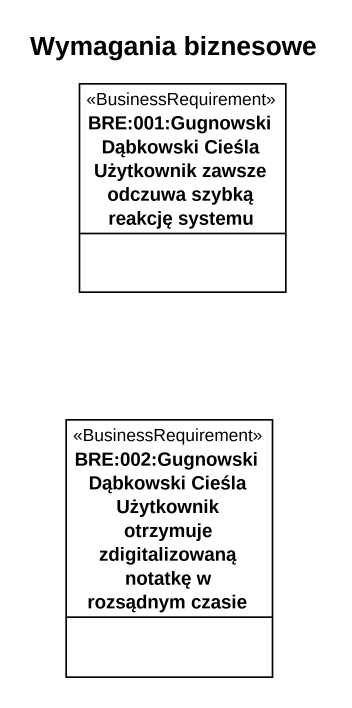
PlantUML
@startuml
title Wymagania biznesowe
hide circle
hide empty members
class "BRE:001:Gugnowski Dąbkowski Cieśla Użytkownik zawsze odczuwa szybką reakcję systemu" as BRE_001_Gugnowski_Dąbkowski <<BusinessRequirement>>
class "BRE:002:Gugnowski Dąbkowski Cieśla Użytkownik otrzymuje zdigitalizowaną notatkę w rozsądnym czasie" as BRE_002_Gugnowski_Dąbkowski <<BusinessRequirement>>
@enduml
